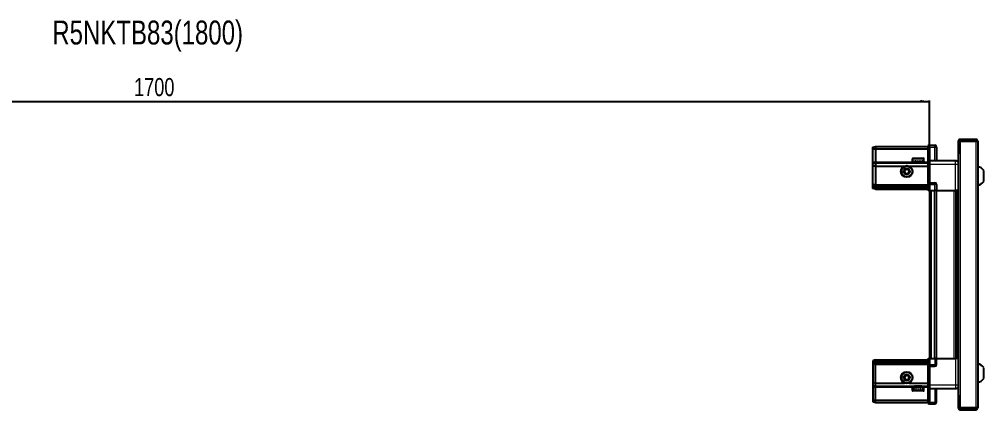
# Model space of a CAD drawing. Header units: millimetres. Extents: x 799 to 4668, y -697 to 1776.
# Drawn here: x 2611 to 3678, y 1344 to 1776 of the extents above; entities that cross this region are included whole.
import ezdxf

# ---------------------------------------------------------------- set-up
doc = ezdxf.new("R2010")
doc.units = ezdxf.units.MM
doc.layers.add('FORMAT', color=7, linetype='Continuous')
doc.styles.add('SLDTEXTSTYLE0', font='TXT', dxfattribs={"width": 0.75})
doc.dimstyles.new('SLDDIMSTYLE0', dxfattribs={"dimtxt": 20, "dimasz": 10, "dimexe": 0, "dimexo": 0.0625, "dimgap": 5, "dimtad": 2, "dimdec": 1, "dimrnd": 1e-09, "dimzin": 12, "dimdsep": 46, "dimtxsty": 'SLDTEXTSTYLE0', "dimsah": 1, "dimcen": 0.09, "dimadec": 0, "dimazin": 3, "dimtfac": 1, "dimtofl": 0, "dimtmove": 0, "dimatfit": 3, "dimfxl": 0, "dimfrac": 2, "dimtolj": 1, "dimtzin": 12, "dimarcsym": 0})

# ---------------------------------------------------------------- blocks, each defined once
blk = doc.blocks.new('_D_4')
at = {"layer": 'FORMAT'}
for p, q in [((1917.8, 1586.9), (1917.8, 1686.4)), ((1917.8, 1685.4), (3617.8, 1685.4)), ((3617.8, 1586.9), (3617.8, 1686.4))]:
    blk.add_line(p, q, dxfattribs=at)
for points in [[(1917.8, 1685.4), (1927.8, 1683.9), (1927.8, 1687)], [(3617.8, 1685.4), (3607.8, 1687), (3607.8, 1683.9)]]:
    blk.add_solid(points, dxfattribs=at)
at = {"layer": 'FORMAT', "insert": (2738.2, 1711.2), "char_height": 20, "attachment_point": 1, "style": 'SLDTEXTSTYLE0'}
blk.add_mtext('1700', dxfattribs=at)

msp = doc.modelspace()

# ---------------------------------------------------------------- linework, layer by layer
at = {"color": 7, "linetype": 'Continuous', "lineweight": 25}
for p, q in [((3669.02, 1643.43), (3651.72, 1643.43)), ((3669.02, 1641.93), (3669.02, 1643.43)), ((3555.12, 1634.63), (3558.12, 1635.43)), ((3555.12, 1632.78), (3555.12, 1634.63)), ((3555.12, 1632.78), (3558.12, 1632.93)), ((3555.12, 1618.43), (3555.12, 1632.78)), ((3558.12, 1635.43), (3558.12, 1632.93)), ((3558.12, 1635.43), (3616.42, 1635.43)), ((3558.12, 1632.93), (3558.12, 1618.43)), ((3558.12, 1632.93), (3616.42, 1632.93)), ((3617.28, 1636.93), (3616.42, 1636.43)), ((3617.28, 1636.93), (3616.42, 1636.43)), ((3616.42, 1636.43), (3616.42, 1634.93)), ((3616.42, 1620.13), (3616.42, 1634.93)), ((3617.62, 1636.93), (3617.28, 1636.93)), ((3617.62, 1636.93), (3617.28, 1636.93)), ((3617.62, 1636.93), (3617.62, 1636.93)), ((3617.62, 1634.93), (3617.62, 1636.93)), ((3617.62, 1636.93), (3623.62, 1636.93)), ((3617.62, 1634.93), (3617.62, 1620.13)), ((3625.62, 1634.93), (3625.62, 1619.93)), ((3649.62, 1641.33), (3649.62, 1628.93)), ((3651.12, 1641.33), (3651.12, 1628.93)), ((3651.62, 1628.43), (3651.62, 1641.33)), ((3651.62, 1641.33), (3669.02, 1641.33)), ((3669.02, 1641.93), (3651.72, 1641.93)), ((3669.02, 1641.33), (3671.12, 1641.33)), ((3671.12, 1641.33), (3671.12, 1346.53)), ((3598.62, 1621.83), (3598.62, 1618.93)), ((3599.42, 1622.63), (3610.82, 1622.63)), ((3611.62, 1618.93), (3611.62, 1621.83)), ((3649.52, 1628.43), (3649.52, 1359.43)), ((3649.52, 1628.43), (3651.62, 1628.43)), ((3649.62, 1628.93), (3651.12, 1628.93)), ((3555.12, 1616.63), (3555.12, 1618.43)), ((3555.12, 1616.63), (3558.12, 1617.43)), ((3555.12, 1613.6), (3555.12, 1616.63)), ((3558.12, 1613.93), (3555.12, 1613.6)), ((3555.12, 1593.43), (3555.12, 1613.6)), ((3558.12, 1618.43), (3558.12, 1617.43)), ((3558.12, 1617.43), (3558.12, 1613.93)), ((3558.12, 1617.43), (3616.42, 1617.43)), ((3558.12, 1613.93), (3558.12, 1593.43)), ((3558.12, 1613.93), (3590.12, 1613.93)), ((3595.12, 1613.93), (3616.42, 1613.93)), ((3598.62, 1618.93), (3598.66, 1618.93)), ((3598.78, 1619.43), (3598.66, 1619.43)), ((3598.66, 1619.43), (3598.66, 1618.93)), ((3598.66, 1618.93), (3598.78, 1618.93)), ((3598.78, 1619.43), (3598.78, 1618.93)), ((3598.78, 1618.93), (3599.19, 1618.93)), ((3599.53, 1619.43), (3599.19, 1619.43)), ((3599.19, 1619.43), (3599.19, 1618.93)), ((3599.19, 1618.93), (3599.53, 1618.93)), ((3599.53, 1619.43), (3599.53, 1618.93)), ((3599.53, 1618.93), (3600.3, 1618.93)), ((3600.82, 1619.43), (3600.3, 1619.43)), ((3600.3, 1619.43), (3600.3, 1618.93)), ((3600.3, 1618.93), (3600.82, 1618.93)), ((3600.72, 1618.93), (3600.72, 1618.83)), ((3600.72, 1618.83), (3609.52, 1618.83)), ((3600.82, 1619.43), (3600.82, 1618.93)), ((3600.82, 1618.93), (3601.88, 1618.93)), ((3601.12, 1618.43), (3601.81, 1617.95)), ((3601.12, 1618.43), (3609.12, 1618.43)), ((3601.81, 1617.95), (3601.12, 1617.47)), ((3601.12, 1617.47), (3601.12, 1617.43)), ((3601.12, 1617.47), (3609.12, 1617.47)), ((3601.81, 1617.95), (3608.43, 1617.95)), ((3602.54, 1619.43), (3601.88, 1619.43)), ((3601.88, 1619.43), (3601.88, 1618.93)), ((3601.88, 1618.93), (3602.54, 1618.93)), ((3602.54, 1619.43), (3602.54, 1618.93)), ((3602.54, 1618.93), (3603.78, 1618.93)), ((3604.51, 1619.43), (3603.78, 1619.43)), ((3603.78, 1619.43), (3603.78, 1618.93)), ((3603.78, 1618.93), (3604.21, 1618.93)), ((3604.21, 1619.43), (3604.21, 1618.93)), ((3604.51, 1619.43), (3604.51, 1618.93)), ((3604.51, 1618.93), (3605.81, 1618.93)), ((3606.54, 1619.43), (3605.81, 1619.43)), ((3605.81, 1619.43), (3605.81, 1618.93)), ((3606.08, 1619.43), (3606.08, 1618.93)), ((3606.08, 1618.93), (3606.54, 1618.93)), ((3606.54, 1619.43), (3606.54, 1618.93)), ((3606.54, 1618.93), (3607.77, 1618.93)), ((3608.43, 1619.43), (3607.77, 1619.43)), ((3607.77, 1619.43), (3607.77, 1618.93)), ((3607.77, 1618.93), (3608.43, 1618.93)), ((3608.43, 1619.43), (3608.43, 1618.93)), ((3608.43, 1618.93), (3609.48, 1618.93)), ((3608.43, 1617.95), (3609.12, 1618.43)), ((3609.12, 1617.47), (3608.43, 1617.95)), ((3609.12, 1617.43), (3609.12, 1617.47)), ((3610, 1619.43), (3609.48, 1619.43)), ((3609.48, 1619.43), (3609.48, 1618.93)), ((3609.48, 1618.93), (3610, 1618.93)), ((3609.52, 1618.83), (3609.52, 1618.93)), ((3610, 1619.43), (3610, 1618.93)), ((3610, 1618.93), (3610.75, 1618.93)), ((3611.09, 1619.43), (3610.75, 1619.43)), ((3610.75, 1619.43), (3610.75, 1618.93)), ((3610.75, 1618.93), (3611.09, 1618.93)), ((3611.09, 1619.43), (3611.09, 1618.93)), ((3611.09, 1618.93), (3611.48, 1618.93)), ((3611.59, 1619.43), (3611.48, 1619.43)), ((3611.48, 1619.43), (3611.48, 1618.93)), ((3611.48, 1618.93), (3611.59, 1618.93)), ((3611.59, 1619.43), (3611.59, 1618.93)), ((3611.59, 1618.93), (3611.62, 1618.93)), ((3616.42, 1619.93), (3616.42, 1620.13)), ((3617.62, 1619.93), (3616.42, 1619.93)), ((3616.42, 1615.93), (3616.42, 1619.93)), ((3616.42, 1595.63), (3616.42, 1615.93)), ((3617.62, 1620.13), (3617.62, 1619.93)), ((3617.62, 1619.93), (3617.62, 1615.93)), ((3617.62, 1619.93), (3646.62, 1619.93)), ((3617.62, 1615.93), (3617.62, 1595.63)), ((3677.72, 1596.93), (3677.72, 1608.93)), ((3555.12, 1591.63), (3555.12, 1593.43)), ((3558.12, 1592.43), (3555.12, 1591.63)), ((3555.12, 1590.89), (3555.12, 1591.63)), ((3558.12, 1591.43), (3555.12, 1590.89)), ((3555.12, 1590.39), (3555.12, 1590.89)), ((3555.12, 1589.24), (3555.12, 1590.39)), ((3558.12, 1589.93), (3555.12, 1590.39)), ((3558.12, 1588.43), (3555.12, 1589.24)), ((3558.12, 1593.43), (3558.12, 1592.43)), ((3558.12, 1592.43), (3558.12, 1591.43)), ((3558.12, 1592.43), (3616.42, 1592.43)), ((3558.12, 1591.43), (3558.12, 1589.93)), ((3558.12, 1591.43), (3616.42, 1591.43)), ((3558.12, 1589.93), (3616.42, 1589.93)), ((3558.12, 1589.93), (3558.12, 1588.43)), ((3616.42, 1595.43), (3616.42, 1595.63)), ((3617.62, 1595.43), (3616.42, 1595.43)), ((3616.42, 1595.43), (3616.42, 1594.76)), ((3616.42, 1586.93), (3616.42, 1594.76)), ((3617.28, 1593.43), (3617.28, 1586.93)), ((3617.62, 1595.63), (3617.62, 1595.43)), ((3617.62, 1593.43), (3617.62, 1595.43)), ((3617.62, 1595.43), (3623.62, 1595.43)), ((3617.62, 1593.43), (3617.62, 1595.43)), ((3617.62, 1593.43), (3617.62, 1586.93)), ((3625.62, 1593.43), (3625.62, 1586.93)), ((3558.12, 1588.43), (3616.42, 1588.43)), ((3617.28, 1586.93), (3616.42, 1586.93)), ((3617.62, 1586.93), (3617.28, 1586.93)), ((3617.62, 1586.93), (3623.62, 1586.93)), ((3617.77, 1586.93), (3617.77, 1400.93)), ((3625.62, 1586.93), (3623.62, 1586.93)), ((3624.97, 1586.93), (3624.97, 1400.93)), ((3625.62, 1586.93), (3646.62, 1586.93)), ((3647.64, 1400.93), (3647.64, 1586.93)), ((3647.68, 1400.93), (3647.68, 1586.93)), ((3649.47, 1586.93), (3649.47, 1400.93)), ((3558.12, 1399.43), (3555.12, 1398.63)), ((3555.12, 1398.63), (3555.12, 1397.48)), ((3558.12, 1397.93), (3555.12, 1397.48)), ((3555.12, 1397.48), (3555.12, 1396.98)), ((3558.12, 1397.93), (3558.12, 1399.43)), ((3558.12, 1399.43), (3616.42, 1399.43)), ((3558.12, 1396.43), (3558.12, 1397.93)), ((3558.12, 1397.93), (3616.42, 1397.93)), ((3616.42, 1393.11), (3616.42, 1400.93)), ((3616.42, 1400.93), (3617.28, 1400.93)), ((3617.28, 1400.93), (3617.28, 1400.93)), ((3617.28, 1400.93), (3617.28, 1394.43)), ((3617.62, 1400.93), (3617.28, 1400.93)), ((3617.62, 1400.93), (3617.62, 1394.43)), ((3617.62, 1400.93), (3617.62, 1400.93)), ((3617.62, 1400.93), (3623.62, 1400.93)), ((3617.62, 1400.93), (3617.62, 1394.43)), ((3625.62, 1400.93), (3623.62, 1400.93)), ((3625.62, 1394.43), (3625.62, 1400.93)), ((3625.62, 1400.93), (3646.62, 1400.93)), ((3558.12, 1396.43), (3555.12, 1396.98)), ((3555.12, 1396.98), (3555.12, 1396.24)), ((3558.12, 1395.43), (3555.12, 1396.24)), ((3555.12, 1396.24), (3555.12, 1394.43)), ((3555.12, 1394.43), (3555.12, 1374.27)), ((3558.12, 1396.43), (3616.42, 1396.43)), ((3558.12, 1395.43), (3558.12, 1396.43)), ((3558.12, 1395.43), (3616.42, 1395.43)), ((3558.12, 1394.43), (3558.12, 1395.43)), ((3558.12, 1373.93), (3558.12, 1394.43)), ((3616.42, 1393.11), (3616.42, 1392.43)), ((3617.62, 1392.43), (3616.42, 1392.43)), ((3616.42, 1392.23), (3616.42, 1392.43)), ((3616.42, 1371.93), (3616.42, 1392.23)), ((3617.62, 1392.43), (3617.62, 1394.43)), ((3617.62, 1392.43), (3617.62, 1392.23)), ((3617.62, 1392.43), (3623.62, 1392.43)), ((3617.62, 1392.23), (3617.62, 1371.93)), ((3677.72, 1378.93), (3677.72, 1390.93)), ((3558.12, 1373.93), (3555.12, 1374.27)), ((3555.12, 1374.27), (3555.12, 1371.24)), ((3555.12, 1371.24), (3558.12, 1370.43)), ((3555.12, 1371.24), (3555.12, 1369.43)), ((3555.12, 1369.43), (3555.12, 1355.09)), ((3558.12, 1373.93), (3590.12, 1373.93)), ((3558.12, 1370.43), (3558.12, 1373.93)), ((3558.12, 1370.43), (3616.42, 1370.43)), ((3558.12, 1369.43), (3558.12, 1370.43)), ((3558.12, 1354.93), (3558.12, 1369.43)), ((3595.12, 1373.93), (3616.42, 1373.93)), ((3598.62, 1368.93), (3598.62, 1366.03)), ((3598.64, 1368.93), (3598.62, 1368.93)), ((3598.64, 1368.43), (3598.64, 1368.93)), ((3598.73, 1368.93), (3598.64, 1368.93)), ((3598.64, 1368.43), (3598.73, 1368.43)), ((3598.73, 1368.43), (3598.73, 1368.93)), ((3599.11, 1368.93), (3598.73, 1368.93)), ((3599.11, 1368.43), (3599.11, 1368.93)), ((3599.43, 1368.93), (3599.11, 1368.93)), ((3599.11, 1368.43), (3599.43, 1368.43)), ((3610.82, 1365.23), (3599.42, 1365.23)), ((3599.43, 1368.43), (3599.43, 1368.93)), ((3600.16, 1368.93), (3599.43, 1368.93)), ((3600.16, 1368.43), (3600.16, 1368.93)), ((3600.67, 1368.93), (3600.16, 1368.93)), ((3600.16, 1368.43), (3600.67, 1368.43)), ((3600.67, 1368.43), (3600.67, 1368.93)), ((3601.71, 1368.93), (3600.67, 1368.93)), ((3600.72, 1369.03), (3600.72, 1368.93)), ((3609.52, 1369.03), (3600.72, 1369.03)), ((3601.12, 1370.43), (3601.12, 1370.4)), ((3601.12, 1370.4), (3601.81, 1369.92)), ((3609.12, 1370.4), (3601.12, 1370.4)), ((3601.81, 1369.92), (3601.12, 1369.43)), ((3609.12, 1369.43), (3601.12, 1369.43)), ((3601.71, 1368.43), (3601.71, 1368.93)), ((3602.36, 1368.93), (3601.71, 1368.93)), ((3601.71, 1368.43), (3602.36, 1368.43)), ((3608.43, 1369.92), (3601.81, 1369.92)), ((3602.36, 1368.43), (3602.36, 1368.93)), ((3603.58, 1368.93), (3602.36, 1368.93)), ((3603.58, 1368.43), (3603.58, 1368.93)), ((3604.08, 1368.93), (3603.58, 1368.93)), ((3603.58, 1368.43), (3604.31, 1368.43)), ((3604.08, 1368.43), (3604.08, 1368.93)), ((3604.31, 1368.43), (3604.31, 1368.93)), ((3605.61, 1368.93), (3604.31, 1368.93)), ((3605.61, 1368.43), (3605.61, 1368.93)), ((3605.61, 1368.43), (3606.34, 1368.43)), ((3605.95, 1368.43), (3605.95, 1368.93)), ((3606.34, 1368.93), (3605.95, 1368.93)), ((3606.34, 1368.43), (3606.34, 1368.93)), ((3607.59, 1368.93), (3606.34, 1368.93)), ((3607.59, 1368.43), (3607.59, 1368.93)), ((3608.26, 1368.93), (3607.59, 1368.93)), ((3607.59, 1368.43), (3608.26, 1368.43)), ((3608.26, 1368.43), (3608.26, 1368.93)), ((3609.33, 1368.93), (3608.26, 1368.93)), ((3608.43, 1369.92), (3609.12, 1370.4)), ((3609.12, 1369.43), (3608.43, 1369.92)), ((3609.12, 1370.4), (3609.12, 1370.43)), ((3609.33, 1368.43), (3609.33, 1368.93)), ((3609.86, 1368.93), (3609.33, 1368.93)), ((3609.33, 1368.43), (3609.86, 1368.43)), ((3609.52, 1368.93), (3609.52, 1369.03)), ((3609.86, 1368.43), (3609.86, 1368.93)), ((3610.65, 1368.93), (3609.86, 1368.93)), ((3610.65, 1368.43), (3610.65, 1368.93)), ((3611, 1368.93), (3610.65, 1368.93)), ((3610.65, 1368.43), (3611, 1368.43)), ((3611, 1368.43), (3611, 1368.93)), ((3611.43, 1368.93), (3611, 1368.93)), ((3611.43, 1368.43), (3611.43, 1368.93)), ((3611.57, 1368.93), (3611.43, 1368.93)), ((3611.43, 1368.43), (3611.57, 1368.43)), ((3611.57, 1368.43), (3611.57, 1368.93)), ((3611.62, 1368.93), (3611.57, 1368.93)), ((3611.62, 1366.03), (3611.62, 1368.93)), ((3616.42, 1367.93), (3616.42, 1371.93)), ((3617.62, 1367.93), (3616.42, 1367.93)), ((3616.42, 1367.73), (3616.42, 1367.93)), ((3616.42, 1352.93), (3616.42, 1367.73)), ((3617.62, 1371.93), (3617.62, 1367.93)), ((3617.62, 1367.93), (3617.62, 1367.73)), ((3617.62, 1367.93), (3646.62, 1367.93)), ((3617.62, 1367.73), (3617.62, 1352.93)), ((3617.62, 1367.73), (3617.62, 1352.93)), ((3625.62, 1352.93), (3625.62, 1367.93)), ((3555.12, 1355.09), (3558.12, 1354.93)), ((3555.12, 1355.09), (3555.12, 1353.24)), ((3558.12, 1354.93), (3616.42, 1354.93)), ((3558.12, 1352.43), (3558.12, 1354.93)), ((3651.62, 1359.43), (3649.52, 1359.43)), ((3649.62, 1358.93), (3651.12, 1358.93)), ((3649.62, 1358.93), (3649.62, 1346.53)), ((3651.12, 1358.93), (3651.12, 1346.53)), ((3651.62, 1346.53), (3651.62, 1359.43)), ((3555.12, 1353.24), (3558.12, 1352.43)), ((3558.12, 1352.43), (3616.42, 1352.43)), ((3616.42, 1352.93), (3616.42, 1351.43)), ((3616.42, 1351.43), (3617.28, 1350.93)), ((3617.62, 1350.93), (3617.28, 1350.93)), ((3617.62, 1350.93), (3617.62, 1352.93)), ((3617.62, 1350.93), (3623.62, 1350.93)), ((3669.02, 1346.53), (3651.62, 1346.53)), ((3651.72, 1345.93), (3669.02, 1345.93)), ((3651.72, 1344.43), (3669.02, 1344.43)), ((3671.12, 1346.53), (3669.02, 1346.53)), ((3669.02, 1345.93), (3669.02, 1344.43))]:
    msp.add_line(p, q, dxfattribs=at)
at = {"color": 8, "linetype": 'Continuous', "lineweight": 18}
for p, q in [((3651.72, 1641.93), (3651.72, 1643.43)), ((3617.62, 1634.93), (3616.42, 1634.93)), ((3617.62, 1634.93), (3623.62, 1634.93)), ((3623.62, 1634.93), (3623.62, 1636.93)), ((3623.62, 1619.93), (3623.62, 1634.93)), ((3623.62, 1634.93), (3625.62, 1634.93)), ((3651.12, 1641.33), (3649.62, 1641.33)), ((3669.02, 1641.33), (3669.02, 1346.53)), ((3598.62, 1621.83), (3611.62, 1621.83)), ((3651.62, 1628.43), (3651.62, 1359.43)), ((3555.12, 1618.43), (3558.12, 1618.43)), ((3558.12, 1618.43), (3601.12, 1618.43)), ((3609.12, 1618.43), (3616.42, 1618.43)), ((3616.42, 1620.13), (3617.62, 1620.13)), ((3617.62, 1615.93), (3616.42, 1615.93)), ((3617.62, 1615.93), (3646.62, 1615.93)), ((3646.62, 1586.93), (3646.62, 1615.93)), ((3558.12, 1593.43), (3555.12, 1593.43)), ((3558.12, 1593.43), (3616.42, 1593.43)), ((3616.42, 1595.63), (3617.62, 1595.63)), ((3617.62, 1593.43), (3617.28, 1593.43)), ((3617.62, 1593.43), (3623.62, 1593.43)), ((3623.62, 1593.43), (3623.62, 1595.43)), ((3623.62, 1586.93), (3623.62, 1593.43)), ((3625.62, 1593.43), (3623.62, 1593.43)), ((3619.77, 1586.93), (3619.77, 1400.93)), ((3622.97, 1586.93), (3622.97, 1400.93)), ((3625.62, 1586.93), (3625.62, 1400.93)), ((3645.02, 1400.93), (3645.02, 1586.93)), ((3646.43, 1586.93), (3646.43, 1400.93)), ((3648.88, 1400.93), (3648.88, 1586.93)), ((3617.62, 1400.93), (3617.28, 1400.93)), ((3623.62, 1400.93), (3623.62, 1394.43)), ((3646.62, 1400.93), (3646.62, 1371.93)), ((3558.12, 1394.43), (3555.12, 1394.43)), ((3558.12, 1394.43), (3616.42, 1394.43)), ((3617.62, 1392.23), (3616.42, 1392.23)), ((3617.62, 1394.43), (3617.28, 1394.43)), ((3617.62, 1394.43), (3623.62, 1394.43)), ((3625.62, 1394.43), (3623.62, 1394.43)), ((3623.62, 1394.43), (3623.62, 1392.43)), ((3555.12, 1369.43), (3558.12, 1369.43)), ((3558.12, 1369.43), (3601.12, 1369.43)), ((3611.62, 1366.03), (3598.62, 1366.03)), ((3609.12, 1369.43), (3616.42, 1369.43)), ((3617.62, 1371.93), (3616.42, 1371.93)), ((3617.62, 1367.73), (3616.42, 1367.73)), ((3617.62, 1371.93), (3646.62, 1371.93)), ((3623.62, 1367.93), (3623.62, 1352.93)), ((3617.62, 1352.93), (3616.42, 1352.93)), ((3617.62, 1352.93), (3623.62, 1352.93)), ((3623.62, 1352.93), (3625.62, 1352.93)), ((3623.62, 1352.93), (3623.62, 1350.93)), ((3651.12, 1346.53), (3649.62, 1346.53)), ((3651.72, 1345.93), (3651.72, 1344.43))]:
    msp.add_line(p, q, dxfattribs=at)
at = {"color": 7, "linetype": 'Continuous', "lineweight": 25}
for centre, radius in [((3592.62, 1607.93), 6.5), ((3592.62, 1607.93), 3.46), ((3592.62, 1379.93), 6.5), ((3592.62, 1379.93), 3.46)]:
    msp.add_circle(centre, radius, dxfattribs=at)
at = {"color": 8, "linetype": 'Continuous', "lineweight": 18}
for centre in [(3592.62, 1607.93), (3592.62, 1379.93)]:
    msp.add_circle(centre, 5.7, dxfattribs=at)
at = {"color": 7, "linetype": 'Continuous', "lineweight": 25}
for centre, radius, start, end in [((3651.72, 1641.33), 2.1, 90, 180), ((3669.02, 1641.33), 2.1, 0, 90), ((3623.62, 1634.93), 2, 0, 90), ((3651.72, 1641.33), 0.6, 90, 180), ((3669.02, 1641.33), 0.6, 0, 90), ((3599.42, 1621.83), 0.8, 90, 180), ((3610.82, 1621.83), 0.8, 0, 90), ((3592.62, 1607.93), 2.5, 60.74103, 120.74103), ((3600.72, 1618.43), 0.4, 0, 90), ((3609.52, 1618.43), 0.4, 90, 180), ((3668.09, 1601.91), 11.91, 36.1266, 75.29965), ((3592.62, 1607.93), 2.5, 120.74103, 180.74103), ((3592.62, 1607.93), 2.5, 180.74103, 240.74103), ((3592.62, 1607.93), 2.5, 240.74103, 300.74103), ((3592.62, 1607.93), 2.5, 0.74103, 60.74103), ((3592.62, 1607.93), 2.5, 300.74103, 0.74103), ((3623.62, 1593.43), 2, 0, 90), ((3668.09, 1603.96), 11.91, 284.70035, 323.8734), ((3623.62, 1394.43), 2, 270, 0), ((3668.09, 1383.91), 11.91, 36.1266, 75.29965), ((3592.62, 1379.93), 2.5, 155.91157, 215.91157), ((3592.62, 1379.93), 2.5, 95.91157, 155.91157), ((3592.62, 1379.93), 2.5, 215.91157, 275.91157), ((3592.62, 1379.93), 2.5, 35.91157, 95.91157), ((3592.62, 1379.93), 2.5, 275.91157, 335.91157), ((3592.62, 1379.93), 2.5, 335.91157, 35.91157), ((3668.09, 1385.96), 11.91, 284.70035, 323.8734), ((3599.42, 1366.03), 0.8, 180, 270), ((3600.72, 1369.43), 0.4, 270, 360), ((3609.52, 1369.43), 0.4, 180, 270), ((3610.82, 1366.03), 0.8, 270, 360), ((3623.62, 1352.93), 2, 270, 0), ((3651.72, 1346.53), 2.1, 180, 270), ((3651.72, 1346.53), 0.6, 180, 270), ((3669.02, 1346.53), 0.6, 270, 0), ((3669.02, 1346.53), 2.1, 270, 0)]:
    msp.add_arc(centre, radius, start, end, dxfattribs=at)
for centre, start_param, end_param in [((3613.82, 1593.43), 0, 0.7227342), ((3613.82, 1394.43), 5.5604511, 6.2831853)]:
    msp.add_ellipse(centre, major_axis=(3.46, 0), ratio=0.5773503, start_param=start_param, end_param=end_param, dxfattribs=at)
for points, knots in [([(3590.1, 1609.34), (3590.54, 1609.61), (3591.37, 1610.1), (3592.2, 1610.59), (3592.58, 1610.82)], [0, 0, 0, 0, 0.5346859, 1, 1, 1, 1]), ([(3592.58, 1610.82), (3593.03, 1610.57), (3593.87, 1610.1), (3594.71, 1609.63), (3595.1, 1609.41)], [0, 0, 0, 0, 0.5346859, 1, 1, 1, 1]), ([(3646.62, 1619.93), (3647.06, 1619.89), (3647.74, 1619.82), (3648.55, 1619.38), (3649.1, 1618.94), (3649.38, 1618.57), (3649.52, 1618.39)], [0, 0, 0, 0, 0.3842982, 0.5911726, 0.8024372, 1, 1, 1, 1]), ([(3590.14, 1606.46), (3590.14, 1606.58), (3590.13, 1607.18), (3590.11, 1608.18), (3590.1, 1609), (3590.1, 1609.34)], [0, 0, 0, 0, 0.1331247, 0.6370994, 1, 1, 1, 1]), ([(3592.66, 1605.05), (3592.21, 1605.3), (3591.36, 1605.77), (3590.53, 1606.24), (3590.14, 1606.46)], [0, 0, 0, 0, 0.5346859, 1, 1, 1, 1]), ([(3595.14, 1606.52), (3594.69, 1606.26), (3593.86, 1605.77), (3593.04, 1605.28), (3592.66, 1605.05)], [0, 0, 0, 0, 0.5346859, 1, 1, 1, 1]), ([(3595.1, 1609.41), (3595.1, 1609.06), (3595.11, 1608.24), (3595.13, 1607.25), (3595.14, 1606.65), (3595.14, 1606.52)], [0, 0, 0, 0, 0.3629006, 0.8668753, 1, 1, 1, 1]), ([(3649.47, 1586.93), (3649.43, 1586.93), (3649.21, 1586.93), (3648.49, 1586.93), (3647.53, 1586.93), (3646.88, 1586.93), (3646.62, 1586.93)], [0, 0, 0, 0, 0.0717073, 0.4209791, 0.7702508, 1, 1, 1, 1]), ([(3649.47, 1400.93), (3649.43, 1400.93), (3649.21, 1400.93), (3648.49, 1400.93), (3647.53, 1400.93), (3646.88, 1400.93), (3646.62, 1400.93)], [0, 0, 0, 0, 0.07170733, 0.42097906, 0.77025079, 1, 1, 1, 1]), ([(3589.75, 1379.64), (3589.96, 1380.11), (3590.35, 1380.99), (3590.74, 1381.86), (3590.93, 1382.27)], [0, 0, 0, 0, 0.5346859, 1, 1, 1, 1]), ([(3591.44, 1377.3), (3591.14, 1377.72), (3590.57, 1378.5), (3590.01, 1379.27), (3589.75, 1379.64)], [0, 0, 0, 0, 0.5346859, 1, 1, 1, 1]), ([(3590.93, 1382.27), (3591.27, 1382.31), (3592.09, 1382.39), (3593.08, 1382.49), (3593.67, 1382.56), (3593.8, 1382.57)], [0, 0, 0, 0, 0.3629006, 0.8668753, 1, 1, 1, 1]), ([(3594.31, 1377.6), (3594.19, 1377.58), (3593.59, 1377.52), (3592.6, 1377.42), (3591.78, 1377.33), (3591.44, 1377.3)], [0, 0, 0, 0, 0.1331247, 0.6370994, 1, 1, 1, 1]), ([(3593.8, 1382.57), (3594.1, 1382.15), (3594.66, 1381.37), (3595.23, 1380.59), (3595.49, 1380.23)], [0, 0, 0, 0, 0.5346859, 1, 1, 1, 1]), ([(3595.49, 1380.23), (3595.28, 1379.76), (3594.89, 1378.88), (3594.49, 1378), (3594.31, 1377.6)], [0, 0, 0, 0, 0.5346859, 1, 1, 1, 1]), ([(3646.62, 1367.93), (3647.06, 1367.98), (3647.74, 1368.05), (3648.55, 1368.49), (3649.1, 1368.93), (3649.38, 1369.3), (3649.52, 1369.48)], [0, 0, 0, 0, 0.3842982, 0.5911726, 0.8024372, 1, 1, 1, 1])]:
    msp.add_open_spline(points, degree=3, knots=knots, dxfattribs=at)
at = {"color": 8, "linetype": 'Continuous', "lineweight": 18}
for points in [[(3646.62, 1615.93), (3646.62, 1616.46), (3646.62, 1617.51), (3646.62, 1618.83), (3646.62, 1619.75), (3646.62, 1619.87), (3646.62, 1619.93)], [(3646.62, 1371.93), (3646.62, 1371.41), (3646.62, 1370.36), (3646.62, 1369.04), (3646.62, 1368.11), (3646.62, 1367.99), (3646.62, 1367.93)]]:
    msp.add_open_spline(points, degree=3, dxfattribs=at)
for points in [[(3646.62, 1615.93), (3647.06, 1615.93), (3647.74, 1615.93), (3648.55, 1615.93), (3649.1, 1615.93), (3649.38, 1615.93), (3649.52, 1615.93)], [(3646.62, 1371.93), (3647.06, 1371.93), (3647.74, 1371.93), (3648.55, 1371.93), (3649.1, 1371.93), (3649.38, 1371.93), (3649.52, 1371.93)]]:
    msp.add_open_spline(points, degree=3, knots=[0, 0, 0, 0, 0.3842982, 0.5911726, 0.8024372, 1, 1, 1, 1], dxfattribs=at)

# ---------------------------------------------------------------- texts
at = {"layer": 'FORMAT', "insert": (2647.78, 1774.77), "char_height": 26.4583, "attachment_point": 1, "style": 'SLDTEXTSTYLE0'}
msp.add_mtext('R5NKTB83(1800)', dxfattribs=at)

# ---------------------------------------------------------------- dimensions: what is measured, and where the dimension line sits
at = {"layer": 'FORMAT'}
dim = msp.add_linear_dim(base=(3617.77, 1685.43), p1=(1917.77, 1586.93), p2=(3617.77, 1586.93), angle=0, dimstyle='SLDDIMSTYLE0', dxfattribs=at)
dim.commit()
dim.dimension.update_dxf_attribs({"geometry": '_D_4', "text_midpoint": (2767.77, 1685.43), "dimtype": 160})

doc.saveas('drawing.dxf')
